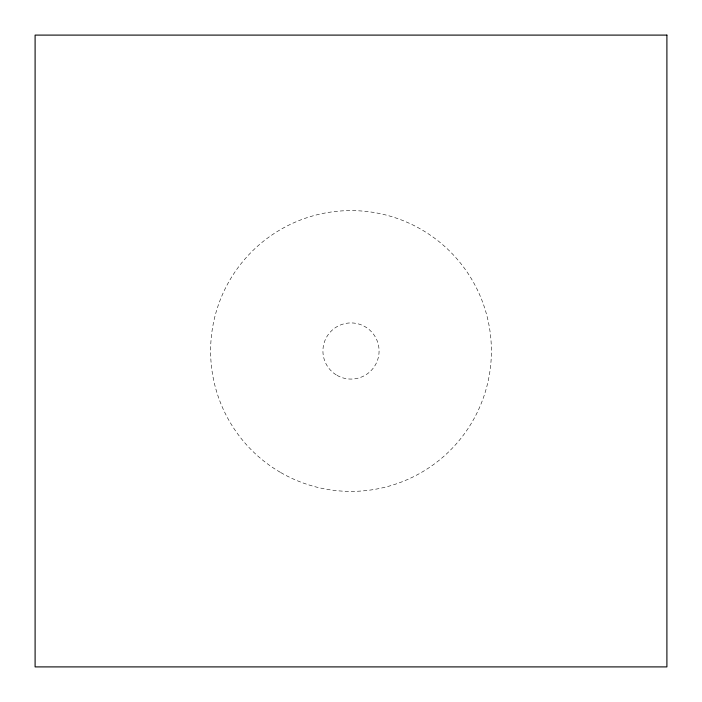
<?xml version="1.0" encoding="UTF-8"?>
<svg xmlns="http://www.w3.org/2000/svg" width="702" height="702" viewBox="0 0 702 702"><rect width="100%" height="100%" fill="white"/><g stroke="black" fill="none" stroke-linecap="round" stroke-linejoin="round"><path stroke-width="0.53" stroke-dasharray="3.51 2.63" d="M280.8 472.586A140.4 140.4 0 0 0 491.4 351A140.4 140.4 0 0 0 280.8 229.414A140.4 140.4 0 0 0 280.8 472.586M336.96 375.316A28.08 28.08 0 0 0 379.08 351A28.08 28.08 0 0 0 336.96 326.684A28.08 28.08 0 0 0 336.96 375.316"/><path stroke-width="1.05" d="M666.9 35.1L35.1 35.1L35.1 666.9L666.9 666.9L666.9 35.1"/></g></svg>
